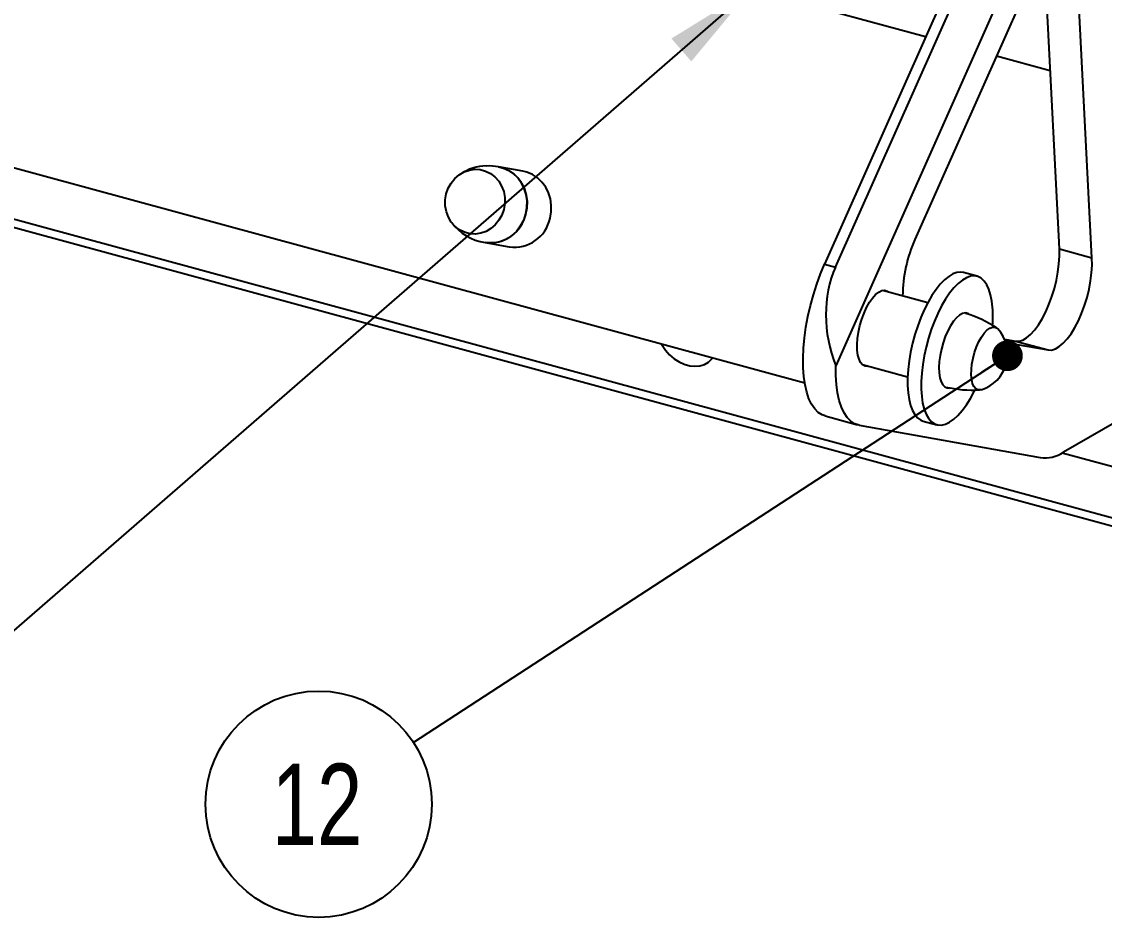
# Model space of a CAD drawing. Extents: x 0 to 8400, y -1608 to 5940.
# Drawn here: x 3480 to 4185, y 3240 to 3822 of the extents above; entities that cross this region are included whole.
import ezdxf

# ---------------------------------------------------------------- set-up
doc = ezdxf.new("R2010")
doc.units = 0
doc.header["$LTSCALE"] = 20
doc.layers.get('0').update_dxf_attribs({"linetype": 'CONTINUOUS'})
doc.layers.add('FORMATO', color=7, linetype='CONTINUOUS')
doc.styles.add('SLDTEXTSTYLE1', font='TXT', dxfattribs={"width": 0.75})
doc.dimstyles.new('SLDDIMSTYLE0', dxfattribs={"dimtxt": 0.18, "dimasz": 60, "dimexe": 0, "dimexo": 0.0625, "dimgap": 0, "dimtad": 0, "dimtih": 1, "dimtoh": 1, "dimdec": 0, "dimrnd": 1e-09, "dimzin": 0, "dimdsep": 46, "dimtxsty": 'Standard', "dimsah": 1, "dimcen": 0.09, "dimadec": 0, "dimazin": 0, "dimtfac": 60, "dimtdec": 0, "dimtofl": 0, "dimtmove": 0, "dimatfit": 3, "dimfxl": 1, "dimtolj": 1, "dimtzin": 0, "dimarcsym": 0})
doc.dimstyles.new('SLDDIMSTYLE1', dxfattribs={"dimtxt": 0.18, "dimasz": 20, "dimexe": 0, "dimexo": 0.0625, "dimgap": 0, "dimtad": 0, "dimtih": 1, "dimtoh": 1, "dimdec": 0, "dimrnd": 1e-09, "dimzin": 0, "dimdsep": 46, "dimtxsty": 'Standard', "dimblk1": 'DOT', "dimblk2": 'DOT', "dimsah": 1, "dimcen": 0.09, "dimadec": 0, "dimazin": 0, "dimtfac": 20, "dimtdec": 0, "dimtofl": 0, "dimtmove": 0, "dimatfit": 3, "dimldrblk": 'DOT', "dimfxl": 1, "dimtolj": 1, "dimtzin": 0, "dimarcsym": 0})

# ---------------------------------------------------------------- blocks, each defined once
blk = doc.blocks.new('SW_NOTE_0_14')
at = {"layer": 'FORMATO', "color": 0}
blk.add_circle((-61.67, -40.14), 73.58, dxfattribs=at)
at = {"layer": 'FORMATO', "color": 0, "insert": (-62.74, -13.82), "char_height": 52.917, "attachment_point": 2, "style": 'SLDTEXTSTYLE1'}
blk.add_mtext('12', dxfattribs=at)
blk = doc.blocks.new('_DOT')
at = {"color": 0, "linetype": 'ByBlock'}
blk.add_line((-0.5, 0), (-1, 0), dxfattribs=at)
at = {"color": 0, "linetype": 'ByBlock', "const_width": 0.5}
blk.add_lwpolyline([(-0.25, 0, 1), (0.25, 0, 1)], format="xyb", close=True, dxfattribs=at)

msp = doc.modelspace()

# ---------------------------------------------------------------- linework, layer by layer
at = {"color": 7, "linetype": 'Continuous'}
for p, q in [((4174.95, 3969.82), (4009.83, 3598.52)), ((4126.95, 3944.3), (4002.63, 3664.75)), ((4009.71, 3662.82), (4134.03, 3942.37)), ((4155.33, 3674.58), (4145.76, 3861.7)), ((4176.56, 3668.81), (4166.99, 3855.93)), ((4137.76, 3852.53), (4061.4, 3680.83)), ((3989.66, 3587.38), (3127.27, 3821.76)), ((3277.68, 3742.28), (4253.89, 3476.97)), ((3806.32, 3725.16), (3790.52, 3727.99)), ((3781.69, 3678.78), (3797.49, 3675.94)), ((4155.33, 3674.58), (4176.56, 3668.81)), ((4002.63, 3664.75), (4009.71, 3662.82)), ((4101.85, 3656.79), (4093, 3659.19)), ((4069.73, 3639.61), (4040.28, 3647.61)), ((4119.57, 3615.95), (4126.8, 3614.65)), ((4120.37, 3613.84), (4148.02, 3608.88)), ((4126.8, 3614.65), (4148.02, 3608.88)), ((4027.17, 3599.36), (4056.62, 3591.36)), ((4002.88, 3566.04), (4024.11, 3560.27)), ((4204.55, 3569.34), (4157.94, 3542.32)), ((4025.07, 3560.05), (4142.93, 3538.91)), ((4066.78, 3562.69), (4075.62, 3560.29)), ((4234.45, 3520.85), (4157.13, 3541.87))]:
    msp.add_line(p, q, dxfattribs=at)
at = {"color": 8, "linetype": 'Continuous'}
for p, q in [((4068.33, 3812.48), (3754.16, 3897.87)), ((4149.4, 3790.45), (4114.38, 3799.97)), ((3277.46, 3747.79), (4250.17, 3483.43))]:
    msp.add_line(p, q, dxfattribs=at)
at = {"color": 7, "linetype": 'Continuous', "flags": 128}
for points in [[(3775.05, 3726.42), (3778.63, 3726.21), (3782.08, 3725.28), (3785.3, 3723.68), (3788.18, 3721.45), (3790.61, 3718.67), (3792.52, 3715.44), (3793.84, 3711.87), (3794.52, 3708.07), (3794.54, 3704.18), (3793.91, 3700.33), (3792.64, 3696.65), (3790.77, 3693.27), (3788.37, 3690.29), (3785.53, 3687.83), (3782.33, 3685.97), (3778.88, 3684.76), (3775.32, 3684.26), (3771.74, 3684.48), (3768.29, 3685.4), (3765.07, 3687), (3762.19, 3689.23), (3759.76, 3692.01), (3757.85, 3695.24), (3756.53, 3698.82), (3755.85, 3702.61), (3755.83, 3706.5), (3756.46, 3710.35), (3757.74, 3714.03), (3759.6, 3717.42), (3762, 3720.39), (3764.85, 3722.85), (3768.04, 3724.72), (3771.49, 3725.92), (3775.05, 3726.42)], [(3790.52, 3727.99), (3793.61, 3727.19), (3797.17, 3725.59), (3800.41, 3723.36), (3803.24, 3720.55), (3805.58, 3717.24), (3807.36, 3713.54), (3808.52, 3709.54), (3809.04, 3705.37), (3808.9, 3701.14), (3808.11, 3696.98), (3806.68, 3693), (3804.66, 3689.31), (3802.11, 3686.04), (3799.09, 3683.26), (3795.7, 3681.06), (3792.04, 3679.5), (3788.21, 3678.63), (3784.31, 3678.47), (3781.69, 3678.78)], [(3808.23, 3697.43), (3808.95, 3701.61), (3809.02, 3705.84), (3808.42, 3709.99), (3807.19, 3713.96), (3805.35, 3717.63), (3802.95, 3720.88), (3800.07, 3723.63), (3796.79, 3725.8), (3793.2, 3727.32), (3790.52, 3727.99)], [(3824.03, 3694.59), (3824.75, 3698.77), (3824.82, 3703), (3824.22, 3707.16), (3822.99, 3711.13), (3821.15, 3714.79), (3818.75, 3718.05), (3815.87, 3720.8), (3812.59, 3722.97), (3809, 3724.49), (3806.32, 3725.16)], [(4126.8, 3614.65), (4129.08, 3614.63), (4131.51, 3615.36), (4134.04, 3616.82), (4136.62, 3618.98), (4139.21, 3621.8), (4141.74, 3625.23), (4144.19, 3629.2), (4146.48, 3633.64), (4148.59, 3638.46), (4150.47, 3643.57), (4152.09, 3648.86), (4153.41, 3654.24), (4154.41, 3659.6), (4155.07, 3664.85), (4155.38, 3669.87), (4155.33, 3674.58)], [(4002.88, 3566.04), (4001.07, 3566.7), (3998.51, 3568.3), (3996.2, 3570.61), (3994.16, 3573.59), (3992.41, 3577.22), (3990.97, 3581.46), (3989.86, 3586.27), (3989.09, 3591.58), (3988.66, 3597.34), (3988.58, 3603.5), (3988.86, 3609.98), (3989.49, 3616.72), (3990.46, 3623.63), (3991.76, 3630.66), (3993.38, 3637.72), (3995.29, 3644.73), (3997.49, 3651.62), (3999.95, 3658.32), (4002.63, 3664.75)], [(4148.02, 3608.88), (4150.31, 3608.86), (4152.74, 3609.59), (4155.27, 3611.05), (4157.85, 3613.21), (4160.43, 3616.03), (4162.97, 3619.46), (4165.41, 3623.44), (4167.71, 3627.87), (4169.82, 3632.69), (4171.7, 3637.8), (4173.32, 3643.09), (4174.64, 3648.47), (4175.64, 3653.84), (4176.3, 3659.08), (4176.61, 3664.1), (4176.56, 3668.81)], [(4093, 3659.19), (4091.19, 3659.47), (4088.69, 3659.23), (4086.08, 3658.31), (4083.37, 3656.72), (4080.62, 3654.49), (4077.85, 3651.65), (4075.12, 3648.24), (4072.45, 3644.31), (4069.89, 3639.9), (4067.46, 3635.09), (4065.21, 3629.95), (4063.17, 3624.53), (4061.36, 3618.92), (4059.82, 3613.21), (4058.55, 3607.46), (4057.58, 3601.76), (4056.93, 3596.18), (4056.6, 3590.82), (4056.59, 3585.74), (4056.92, 3581.01), (4057.56, 3576.7), (4058.52, 3572.87), (4059.78, 3569.58), (4061.32, 3566.87), (4063.12, 3564.77), (4065.16, 3563.33), (4066.78, 3562.69)], [(4111.42, 3640.69), (4110.62, 3644.76), (4109.51, 3648.33), (4108.11, 3651.34), (4106.43, 3653.74), (4104.51, 3655.52), (4102.37, 3656.63), (4100.03, 3657.07), (4097.54, 3656.82), (4094.92, 3655.9), (4092.22, 3654.32), (4089.46, 3652.09), (4086.7, 3649.25), (4083.96, 3645.84), (4081.29, 3641.9), (4078.73, 3637.5), (4076.31, 3632.69), (4074.06, 3627.54), (4072.02, 3622.13), (4070.21, 3616.52), (4068.66, 3610.8), (4067.39, 3605.05), (4066.43, 3599.35), (4065.77, 3593.78), (4065.44, 3588.41), (4065.44, 3583.33), (4065.76, 3578.6), (4066.4, 3574.3), (4067.36, 3570.47), (4068.62, 3567.18), (4070.16, 3564.46), (4071.96, 3562.37), (4074, 3560.92), (4076.24, 3560.15), (4078.66, 3560.05), (4081.22, 3560.63), (4083.89, 3561.89), (4086.62, 3563.8), (4089.39, 3566.34), (4092.14, 3569.47), (4094.85, 3573.15), (4097.47, 3577.32), (4099.97, 3581.94), (4100.36, 3582.72)], [(4025.59, 3624.77), (4026.81, 3628.92), (4028.28, 3632.89), (4029.96, 3636.58), (4031.81, 3639.88), (4033.77, 3642.69), (4035.78, 3644.93), (4037.79, 3646.54), (4039.74, 3647.48), (4041.57, 3647.7), (4043.23, 3647.22), (4044.16, 3646.56)], [(4096.63, 3632.25), (4095.91, 3632.66), (4094.23, 3633), (4092.39, 3632.64), (4090.45, 3631.59), (4088.46, 3629.87), (4086.48, 3627.54), (4084.56, 3624.66), (4082.76, 3621.32), (4081.13, 3617.61), (4079.73, 3613.64), (4078.58, 3609.52), (4077.72, 3605.38), (4077.18, 3601.33), (4076.97, 3597.48), (4077.11, 3593.95), (4077.57, 3590.84), (4078.36, 3588.24), (4079.44, 3586.23), (4080.79, 3584.85), (4082.38, 3584.16), (4083.87, 3584.13)], [(4031.05, 3598.31), (4030.66, 3598.25), (4028.91, 3598.37), (4027.35, 3599.21), (4026.03, 3600.73), (4024.99, 3602.89), (4024.26, 3605.62), (4023.85, 3608.86), (4023.78, 3612.5), (4024.06, 3616.44), (4024.67, 3620.57), (4025.59, 3624.77)], [(4104.5, 3583.01), (4103.98, 3582.88), (4102.38, 3582.92), (4100.97, 3583.64), (4099.79, 3585.04), (4098.88, 3587.07), (4098.29, 3589.64), (4098.01, 3592.69), (4098.08, 3596.09), (4098.48, 3599.74), (4099.19, 3603.52), (4100.21, 3607.29), (4101.48, 3610.92), (4102.97, 3614.3), (4104.63, 3617.3), (4106.4, 3619.83), (4108.22, 3621.8), (4110.02, 3623.13), (4111.76, 3623.8), (4113.36, 3623.76), (4114.77, 3623.04), (4115.25, 3622.58)], [(3896.41, 3612.73), (3896.86, 3611.92), (3899.03, 3608.68), (3901.66, 3605.74), (3904.66, 3603.2), (3907.92, 3601.12), (3911.35, 3599.59), (3914.84, 3598.64), (3918.27, 3598.31), (3921.54, 3598.61), (3924.54, 3599.53), (3927.16, 3601.04), (3929.34, 3603.09), (3929.78, 3603.66)], [(4025.07, 3560.05), (4022.26, 3560.95), (4019.68, 3562.58), (4017.35, 3564.94), (4015.29, 3567.99), (4013.54, 3571.7), (4012.1, 3576.04), (4011.01, 3580.94), (4010.25, 3586.37), (4009.86, 3592.25), (4009.83, 3598.52)]]:
    msp.add_lwpolyline(points, dxfattribs=at)
at = {"color": 7, "linetype": 'Continuous'}
for centre, radius, start, end in [((3783.22, 3696.42), 32.13, 91.32009, 123.12424), ((3784.11, 3697.94), 30.64, 77.94164, 93.03741), ((3786.4, 3711.34), 32.85, 216.55243, 261.77717), ((3784.91, 3702.4), 23.84, 262.24067, 347.96081), ((3800.71, 3699.57), 23.84, 262.24067, 347.96081), ((4146, 3643.09), 92.64, 155.95807, 179.39852), ((4037.83, 3630.92), 74.24, 355.33302, 7.55881), ((4072.71, 3561.24), 74.69, 56.05645, 72.96152), ((4097.34, 3606.2), 24.27, 287.16193, 42.42904), ((4099.04, 3658.68), 75.92, 256.66022, 273.31755), ((4145.8, 3560.99), 22.27, 262.59722, 303.03527)]:
    msp.add_arc(centre, radius, start, end, dxfattribs=at)
msp.add_ellipse((4064.06, 3621.95), major_axis=(-23.05, 70.58), ratio=0.794412, start_param=0.721916, end_param=1.644073, dxfattribs=at)

# ---------------------------------------------------------------- block references
at = {"layer": 'FORMATO'}
msp.add_blockref('SW_NOTE_0_14', (3735.14, 3353.62), dxfattribs=at)

# ---------------------------------------------------------------- leaders
for points, dimstyle in [([(3615.15, 4106.02), (2976.98, 3292.15)], 'SLDDIMSTYLE0'), ([(4121.55, 3605.12), (3735.14, 3353.62)], 'SLDDIMSTYLE1')]:
    msp.add_leader(points, dimstyle=dimstyle, dxfattribs=at)
at = {"layer": 'FORMATO', "color": 7}
msp.add_leader([(3954.71, 3843.36), (3323.24, 3294.52)], dimstyle='SLDDIMSTYLE0', dxfattribs=at)

doc.saveas('drawing.dxf')
